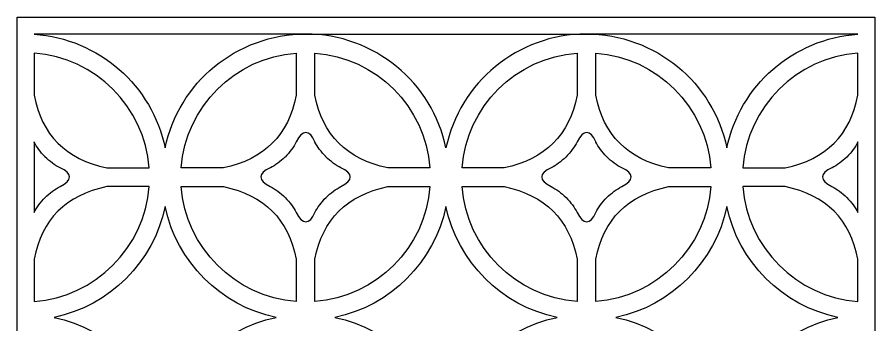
# Model space of a CAD drawing. Header units: centimetres. Extents: x -9.2 to 8.7, y -9.7 to 7.
# Drawn here: x 0.39 to 8.7, y 4.05 to 7.03 of the extents above; entities that cross this region are included whole.
import ezdxf

# ---------------------------------------------------------------- set-up
doc = ezdxf.new("R2010")
doc.units = ezdxf.units.CM
doc.header["$MEASUREMENT"] = 0
doc.layers.add('layer 1', color=7, linetype='Continuous')

msp = doc.modelspace()

# ---------------------------------------------------------------- linework, layer by layer
at = {"layer": 'layer 1', "color": 242}
for points, knots in [([(8.70075, -9.60645), (8.70075, -9.60645), (8.70075, -9.51971), (8.70075, -9.51971), (8.70075, -9.51971), (8.70075, -9.51971), (8.70075, 6.87086), (8.70075, 6.87086), (8.70075, 6.87086), (8.70075, 6.87086), (8.70075, 7.03482), (8.70075, 7.03482), (8.70075, 7.03482), (8.70075, 7.03482), (8.53679, 7.03482), (8.53679, 7.03482), (8.53679, 7.03482), (8.53679, 7.03482), (0.55067, 7.03482), (0.55067, 7.03482), (0.55067, 7.03482), (0.55067, 7.03482), (0.38671, 7.03482), (0.38671, 7.03482), (0.38671, 7.03482), (0.38671, 7.03482), (0.38671, -9.68367), (0.38671, -9.68367), (0.38671, -9.68367), (0.38671, -9.68367), (0.55067, -9.68367), (0.55067, -9.68367), (0.55067, -9.68367), (0.55067, -9.68367), (8.70075, -9.68367), (8.70075, -9.68367), (8.70075, -9.68367), (8.70075, -9.68367), (8.70075, -9.60645), (8.70075, -9.60645)], [0, 0, 0, 0, 0.0909091, 0.0909091, 0.0909091, 0.0909091, 0.1818182, 0.1818182, 0.1818182, 0.1818182, 0.2727273, 0.2727273, 0.2727273, 0.2727273, 0.3636364, 0.3636364, 0.3636364, 0.3636364, 0.4545455, 0.4545455, 0.4545455, 0.4545455, 0.5454545, 0.5454545, 0.5454545, 0.5454545, 0.6363636, 0.6363636, 0.6363636, 0.6363636, 0.7272727, 0.7272727, 0.7272727, 0.7272727, 0.8181818, 0.8181818, 0.8181818, 0.8181818, 1, 1, 1, 1]), ([(8.53679, 6.87086), (8.53679, 6.87086), (8.53679, 6.86791), (8.53679, 6.86791), (8.53679, 6.86791), (7.90717, 6.82733), (7.39154, 6.36746), (7.26626, 5.7647), (7.26626, 5.7647), (7.13502, 6.39618), (6.57534, 6.87086), (5.90499, 6.87086), (5.90499, 6.87086), (5.90499, 6.87086), (3.18245, 6.87086), (3.18245, 6.87086), (3.18245, 6.87086), (2.51211, 6.87086), (1.95243, 6.39618), (1.82119, 5.7647), (1.82119, 5.7647), (1.69591, 6.36745), (1.18029, 6.82732), (0.55067, 6.86791), (0.55067, 6.86791), (0.55067, 6.86791), (0.55067, 6.87086), (0.55067, 6.87086), (0.55067, 6.87086), (0.55067, 6.87086), (3.18245, 6.87086), (3.18245, 6.87086), (3.18245, 6.87086), (3.8528, 6.87086), (4.41248, 6.39617), (4.54372, 5.7647), (4.54372, 5.7647), (4.67497, 6.39617), (5.23464, 6.87086), (5.90499, 6.87086), (5.90499, 6.87086), (5.90499, 6.87086), (8.53679, 6.87086), (8.53679, 6.87086)], [0, 0, 0, 0, 0.0833333, 0.0833333, 0.0833333, 0.0833333, 0.1666667, 0.1666667, 0.1666667, 0.1666667, 0.25, 0.25, 0.25, 0.25, 0.3333333, 0.3333333, 0.3333333, 0.3333333, 0.4166667, 0.4166667, 0.4166667, 0.4166667, 0.5, 0.5, 0.5, 0.5, 0.5833333, 0.5833333, 0.5833333, 0.5833333, 0.6666667, 0.6666667, 0.6666667, 0.6666667, 0.75, 0.75, 0.75, 0.75, 0.8333333, 0.8333333, 0.8333333, 0.8333333, 1, 1, 1, 1]), ([(0.55067, 6.68596), (1.14587, 6.64172), (1.62121, 6.16639), (1.66542, 5.57121), (1.66542, 5.57121), (1.66542, 5.57121), (1.2561, 5.57121), (1.2561, 5.57121), (1.2561, 5.57121), (0.8593, 5.65561), (0.62417, 5.89073), (0.55067, 6.27664), (0.55067, 6.27664), (0.55067, 6.27664), (0.55067, 6.68596), (0.55067, 6.68596)], [0, 0, 0, 0, 0.2, 0.2, 0.2, 0.2, 0.4, 0.4, 0.4, 0.4, 0.6, 0.6, 0.6, 0.6, 1, 1, 1, 1]), ([(1.97698, 5.57121), (1.97698, 5.57121), (2.38629, 5.57121), (2.38629, 5.57121), (2.38629, 5.57121), (2.78308, 5.65561), (3.01822, 5.89073), (3.09171, 6.27664), (3.09171, 6.27664), (3.09171, 6.27664), (3.09171, 6.68596), (3.09171, 6.68596), (3.09171, 6.68596), (2.49653, 6.64172), (2.02119, 6.16639), (1.97698, 5.57121)], [0, 0, 0, 0, 0.2, 0.2, 0.2, 0.2, 0.4, 0.4, 0.4, 0.4, 0.6, 0.6, 0.6, 0.6, 1, 1, 1, 1]), ([(3.27321, 6.68596), (3.27321, 6.68596), (3.27321, 6.27664), (3.27321, 6.27664), (3.27321, 6.27664), (3.34671, 5.89073), (3.58184, 5.65561), (3.97864, 5.57121), (3.97864, 5.57121), (3.97864, 5.57121), (4.38796, 5.57121), (4.38796, 5.57121), (4.38796, 5.57121), (4.34375, 6.16639), (3.8684, 6.64172), (3.27321, 6.68596)], [0, 0, 0, 0, 0.2, 0.2, 0.2, 0.2, 0.4, 0.4, 0.4, 0.4, 0.6, 0.6, 0.6, 0.6, 1, 1, 1, 1]), ([(4.69952, 5.57121), (4.69952, 5.57121), (5.10883, 5.57121), (5.10883, 5.57121), (5.10883, 5.57121), (5.50562, 5.65561), (5.74076, 5.89073), (5.81425, 6.27664), (5.81425, 6.27664), (5.81425, 6.27664), (5.81425, 6.68596), (5.81425, 6.68596), (5.81425, 6.68596), (5.21907, 6.64172), (4.74373, 6.16639), (4.69952, 5.57121)], [0, 0, 0, 0, 0.2, 0.2, 0.2, 0.2, 0.4, 0.4, 0.4, 0.4, 0.6, 0.6, 0.6, 0.6, 1, 1, 1, 1]), ([(5.99575, 6.68596), (5.99575, 6.68596), (5.99575, 6.27664), (5.99575, 6.27664), (5.99575, 6.27664), (6.06925, 5.89073), (6.30438, 5.65561), (6.70118, 5.57121), (6.70118, 5.57121), (6.70118, 5.57121), (7.1105, 5.57121), (7.1105, 5.57121), (7.1105, 5.57121), (7.06629, 6.16639), (6.59095, 6.64172), (5.99575, 6.68596)], [0, 0, 0, 0, 0.2, 0.2, 0.2, 0.2, 0.4, 0.4, 0.4, 0.4, 0.6, 0.6, 0.6, 0.6, 1, 1, 1, 1]), ([(8.53679, 6.27664), (8.4633, 5.89073), (8.22816, 5.65561), (7.83137, 5.57121), (7.83137, 5.57121), (7.83137, 5.57121), (7.42206, 5.57121), (7.42206, 5.57121), (7.42206, 5.57121), (7.46627, 6.16639), (7.94161, 6.64172), (8.53679, 6.68596), (8.53679, 6.68596), (8.53679, 6.68596), (8.53679, 6.27664), (8.53679, 6.27664)], [0, 0, 0, 0, 0.2, 0.2, 0.2, 0.2, 0.4, 0.4, 0.4, 0.4, 0.6, 0.6, 0.6, 0.6, 1, 1, 1, 1]), ([(3.09171, 5.82288), (3.14908, 5.94385), (3.22379, 5.94417), (3.27321, 5.82288), (3.27321, 5.82288), (3.27321, 5.82288), (3.27323, 5.82285), (3.27323, 5.82285), (3.27323, 5.82285), (3.27323, 5.82285), (3.27323, 5.82288), (3.27323, 5.82288), (3.27323, 5.82288), (3.27323, 5.82288), (3.27374, 5.82184), (3.27374, 5.82184), (3.27374, 5.82184), (3.2976, 5.77479), (3.33441, 5.72481), (3.37812, 5.68034), (3.37812, 5.68034), (3.37812, 5.68034), (3.37814, 5.68031), (3.37814, 5.68031), (3.37814, 5.68031), (3.37814, 5.68031), (3.37882, 5.67963), (3.37882, 5.67963), (3.37882, 5.67963), (3.4245, 5.63409), (3.47632, 5.59568), (3.5249, 5.57123), (3.5249, 5.57123), (3.64619, 5.5218), (3.64587, 5.44709), (3.5249, 5.38972), (3.5249, 5.38972), (3.5249, 5.38972), (3.5249, 5.38971), (3.5249, 5.38971), (3.5249, 5.38971), (3.5249, 5.38971), (3.52487, 5.3897), (3.52487, 5.3897), (3.52487, 5.3897), (3.52487, 5.3897), (3.52488, 5.3897), (3.52488, 5.3897), (3.52488, 5.3897), (3.47703, 5.36551), (3.4259, 5.32786), (3.38066, 5.28317), (3.38066, 5.28317), (3.33553, 5.23771), (3.29754, 5.18629), (3.27324, 5.13804), (3.27324, 5.13804), (3.22381, 5.01675), (3.14911, 5.01707), (3.09174, 5.13804), (3.09174, 5.13804), (3.09174, 5.13804), (3.09173, 5.13804), (3.09173, 5.13804), (3.09173, 5.13804), (3.09173, 5.13804), (3.09171, 5.13807), (3.09171, 5.13807), (3.09171, 5.13807), (3.09171, 5.13807), (3.09171, 5.13805), (3.09171, 5.13805), (3.09171, 5.13805), (3.06753, 5.18591), (3.02988, 5.23704), (2.98518, 5.28227), (2.98518, 5.28227), (2.93973, 5.32741), (2.88831, 5.3654), (2.84006, 5.3897), (2.84006, 5.3897), (2.71909, 5.44706), (2.71877, 5.52177), (2.84006, 5.57119), (2.84006, 5.57119), (2.84006, 5.57119), (2.84009, 5.57121), (2.84009, 5.57121), (2.84009, 5.57121), (2.84009, 5.57121), (2.84006, 5.57121), (2.84006, 5.57121), (2.84006, 5.57121), (2.84006, 5.57121), (2.84109, 5.57171), (2.84109, 5.57171), (2.84109, 5.57171), (2.88814, 5.59555), (2.93811, 5.63239), (2.98261, 5.67612), (2.98261, 5.67612), (2.98261, 5.67612), (2.98269, 5.67618), (2.98269, 5.67618), (2.98269, 5.67618), (2.98269, 5.67618), (2.98334, 5.67684), (2.98334, 5.67684), (2.98334, 5.67684), (3.02891, 5.72254), (3.06725, 5.7743), (3.09171, 5.82288)], [0, 0, 0, 0, 0.0344828, 0.0344828, 0.0344828, 0.0344828, 0.0689655, 0.0689655, 0.0689655, 0.0689655, 0.1034483, 0.1034483, 0.1034483, 0.1034483, 0.137931, 0.137931, 0.137931, 0.137931, 0.1724138, 0.1724138, 0.1724138, 0.1724138, 0.2068966, 0.2068966, 0.2068966, 0.2068966, 0.2413793, 0.2413793, 0.2413793, 0.2413793, 0.2758621, 0.2758621, 0.2758621, 0.2758621, 0.3103448, 0.3103448, 0.3103448, 0.3103448, 0.3448276, 0.3448276, 0.3448276, 0.3448276, 0.3793103, 0.3793103, 0.3793103, 0.3793103, 0.4137931, 0.4137931, 0.4137931, 0.4137931, 0.4482759, 0.4482759, 0.4482759, 0.4482759, 0.4827586, 0.4827586, 0.4827586, 0.4827586, 0.5172414, 0.5172414, 0.5172414, 0.5172414, 0.5517241, 0.5517241, 0.5517241, 0.5517241, 0.5862069, 0.5862069, 0.5862069, 0.5862069, 0.6206897, 0.6206897, 0.6206897, 0.6206897, 0.6551724, 0.6551724, 0.6551724, 0.6551724, 0.6896552, 0.6896552, 0.6896552, 0.6896552, 0.7241379, 0.7241379, 0.7241379, 0.7241379, 0.7586207, 0.7586207, 0.7586207, 0.7586207, 0.7931034, 0.7931034, 0.7931034, 0.7931034, 0.8275862, 0.8275862, 0.8275862, 0.8275862, 0.862069, 0.862069, 0.862069, 0.862069, 0.8965517, 0.8965517, 0.8965517, 0.8965517, 0.9310345, 0.9310345, 0.9310345, 0.9310345, 1, 1, 1, 1]), ([(5.81425, 5.82288), (5.87162, 5.94385), (5.94632, 5.94417), (5.99575, 5.82288), (5.99575, 5.82288), (5.99575, 5.82288), (5.99577, 5.82285), (5.99577, 5.82285), (5.99577, 5.82285), (5.99577, 5.82285), (5.99577, 5.82288), (5.99577, 5.82288), (5.99577, 5.82288), (5.99577, 5.82288), (5.99628, 5.82184), (5.99628, 5.82184), (5.99628, 5.82184), (6.02013, 5.77479), (6.05695, 5.72481), (6.10066, 5.68034), (6.10066, 5.68034), (6.10066, 5.68034), (6.10068, 5.68031), (6.10068, 5.68031), (6.10068, 5.68031), (6.10068, 5.68031), (6.10136, 5.67963), (6.10136, 5.67963), (6.10136, 5.67963), (6.14703, 5.63409), (6.19885, 5.59568), (6.24744, 5.57123), (6.24744, 5.57123), (6.36873, 5.5218), (6.36841, 5.44709), (6.24744, 5.38972), (6.24744, 5.38972), (6.24744, 5.38972), (6.24744, 5.38971), (6.24744, 5.38971), (6.24744, 5.38971), (6.24744, 5.38971), (6.24741, 5.3897), (6.24741, 5.3897), (6.24741, 5.3897), (6.24741, 5.3897), (6.24742, 5.3897), (6.24742, 5.3897), (6.24742, 5.3897), (6.19957, 5.36551), (6.14844, 5.32786), (6.10321, 5.28317), (6.10321, 5.28317), (6.05806, 5.23771), (6.02007, 5.18629), (5.99578, 5.13804), (5.99578, 5.13804), (5.94635, 5.01675), (5.87165, 5.01707), (5.81428, 5.13804), (5.81428, 5.13804), (5.81428, 5.13804), (5.81427, 5.13804), (5.81427, 5.13804), (5.81427, 5.13804), (5.81427, 5.13804), (5.81425, 5.13807), (5.81425, 5.13807), (5.81425, 5.13807), (5.81425, 5.13807), (5.81425, 5.13805), (5.81425, 5.13805), (5.81425, 5.13805), (5.79007, 5.18591), (5.75242, 5.23704), (5.70772, 5.28227), (5.70772, 5.28227), (5.66227, 5.32741), (5.61085, 5.3654), (5.56259, 5.3897), (5.56259, 5.3897), (5.44163, 5.44706), (5.44131, 5.52177), (5.56259, 5.57119), (5.56259, 5.57119), (5.56259, 5.57119), (5.56263, 5.57121), (5.56263, 5.57121), (5.56263, 5.57121), (5.56263, 5.57121), (5.56259, 5.57121), (5.56259, 5.57121), (5.56259, 5.57121), (5.56259, 5.57121), (5.56362, 5.57171), (5.56362, 5.57171), (5.56362, 5.57171), (5.61068, 5.59555), (5.66066, 5.63239), (5.70516, 5.67612), (5.70516, 5.67612), (5.70516, 5.67612), (5.70523, 5.67618), (5.70523, 5.67618), (5.70523, 5.67618), (5.70523, 5.67618), (5.70588, 5.67684), (5.70588, 5.67684), (5.70588, 5.67684), (5.75145, 5.72254), (5.78979, 5.7743), (5.81425, 5.82288)], [0, 0, 0, 0, 0.0344828, 0.0344828, 0.0344828, 0.0344828, 0.0689655, 0.0689655, 0.0689655, 0.0689655, 0.1034483, 0.1034483, 0.1034483, 0.1034483, 0.137931, 0.137931, 0.137931, 0.137931, 0.1724138, 0.1724138, 0.1724138, 0.1724138, 0.2068966, 0.2068966, 0.2068966, 0.2068966, 0.2413793, 0.2413793, 0.2413793, 0.2413793, 0.2758621, 0.2758621, 0.2758621, 0.2758621, 0.3103448, 0.3103448, 0.3103448, 0.3103448, 0.3448276, 0.3448276, 0.3448276, 0.3448276, 0.3793103, 0.3793103, 0.3793103, 0.3793103, 0.4137931, 0.4137931, 0.4137931, 0.4137931, 0.4482759, 0.4482759, 0.4482759, 0.4482759, 0.4827586, 0.4827586, 0.4827586, 0.4827586, 0.5172414, 0.5172414, 0.5172414, 0.5172414, 0.5517241, 0.5517241, 0.5517241, 0.5517241, 0.5862069, 0.5862069, 0.5862069, 0.5862069, 0.6206897, 0.6206897, 0.6206897, 0.6206897, 0.6551724, 0.6551724, 0.6551724, 0.6551724, 0.6896552, 0.6896552, 0.6896552, 0.6896552, 0.7241379, 0.7241379, 0.7241379, 0.7241379, 0.7586207, 0.7586207, 0.7586207, 0.7586207, 0.7931034, 0.7931034, 0.7931034, 0.7931034, 0.8275862, 0.8275862, 0.8275862, 0.8275862, 0.862069, 0.862069, 0.862069, 0.862069, 0.8965517, 0.8965517, 0.8965517, 0.8965517, 0.9310345, 0.9310345, 0.9310345, 0.9310345, 1, 1, 1, 1]), ([(0.55067, 5.82288), (0.55067, 5.82288), (0.55069, 5.82285), (0.55069, 5.82285), (0.55069, 5.82285), (0.55069, 5.82285), (0.55069, 5.82288), (0.55069, 5.82288), (0.55069, 5.82288), (0.55069, 5.82288), (0.55121, 5.82184), (0.55121, 5.82184), (0.55121, 5.82184), (0.57506, 5.77479), (0.61187, 5.72481), (0.65558, 5.68034), (0.65558, 5.68034), (0.65558, 5.68034), (0.6556, 5.68031), (0.6556, 5.68031), (0.6556, 5.68031), (0.6556, 5.68031), (0.65628, 5.67963), (0.65628, 5.67963), (0.65628, 5.67963), (0.70195, 5.63409), (0.75378, 5.59568), (0.80236, 5.57123), (0.80236, 5.57123), (0.92364, 5.5218), (0.92333, 5.44709), (0.80236, 5.38972), (0.80236, 5.38972), (0.80236, 5.38972), (0.80236, 5.38971), (0.80236, 5.38971), (0.80236, 5.38971), (0.80236, 5.38971), (0.80233, 5.3897), (0.80233, 5.3897), (0.80233, 5.3897), (0.80233, 5.3897), (0.80234, 5.3897), (0.80234, 5.3897), (0.80234, 5.3897), (0.75449, 5.36551), (0.70336, 5.32786), (0.65812, 5.28317), (0.65812, 5.28317), (0.61299, 5.23771), (0.575, 5.18629), (0.5507, 5.13804), (0.5507, 5.13804), (0.5507, 5.13804), (0.55067, 5.13796), (0.55067, 5.13796), (0.55067, 5.13796), (0.55067, 5.13796), (0.55067, 5.82288), (0.55067, 5.82288)], [0, 0, 0, 0, 0.0625, 0.0625, 0.0625, 0.0625, 0.125, 0.125, 0.125, 0.125, 0.1875, 0.1875, 0.1875, 0.1875, 0.25, 0.25, 0.25, 0.25, 0.3125, 0.3125, 0.3125, 0.3125, 0.375, 0.375, 0.375, 0.375, 0.4375, 0.4375, 0.4375, 0.4375, 0.5, 0.5, 0.5, 0.5, 0.5625, 0.5625, 0.5625, 0.5625, 0.625, 0.625, 0.625, 0.625, 0.6875, 0.6875, 0.6875, 0.6875, 0.75, 0.75, 0.75, 0.75, 0.8125, 0.8125, 0.8125, 0.8125, 0.875, 0.875, 0.875, 0.875, 1, 1, 1, 1]), ([(8.53679, 5.13805), (8.5126, 5.18591), (8.47496, 5.23704), (8.43026, 5.28227), (8.43026, 5.28227), (8.38481, 5.32741), (8.33338, 5.3654), (8.28514, 5.3897), (8.28514, 5.3897), (8.16417, 5.44706), (8.16385, 5.52177), (8.28514, 5.57119), (8.28514, 5.57119), (8.28514, 5.57119), (8.28516, 5.57121), (8.28516, 5.57121), (8.28516, 5.57121), (8.28516, 5.57121), (8.28514, 5.57121), (8.28514, 5.57121), (8.28514, 5.57121), (8.28514, 5.57121), (8.28616, 5.57171), (8.28616, 5.57171), (8.28616, 5.57171), (8.33322, 5.59555), (8.38319, 5.63239), (8.42769, 5.67612), (8.42769, 5.67612), (8.42769, 5.67612), (8.42777, 5.67618), (8.42777, 5.67618), (8.42777, 5.67618), (8.42777, 5.67618), (8.42842, 5.67684), (8.42842, 5.67684), (8.42842, 5.67684), (8.47399, 5.72254), (8.51233, 5.7743), (8.53679, 5.82288), (8.53679, 5.82288), (8.53679, 5.82288), (8.53679, 5.13805), (8.53679, 5.13805)], [0, 0, 0, 0, 0.0833333, 0.0833333, 0.0833333, 0.0833333, 0.1666667, 0.1666667, 0.1666667, 0.1666667, 0.25, 0.25, 0.25, 0.25, 0.3333333, 0.3333333, 0.3333333, 0.3333333, 0.4166667, 0.4166667, 0.4166667, 0.4166667, 0.5, 0.5, 0.5, 0.5, 0.5833333, 0.5833333, 0.5833333, 0.5833333, 0.6666667, 0.6666667, 0.6666667, 0.6666667, 0.75, 0.75, 0.75, 0.75, 0.8333333, 0.8333333, 0.8333333, 0.8333333, 1, 1, 1, 1]), ([(0.55067, 4.6843), (0.62417, 5.07019), (0.85928, 5.3053), (1.25602, 5.38971), (1.25602, 5.38971), (1.25602, 5.38971), (1.66543, 5.38971), (1.66543, 5.38971), (1.66543, 5.38971), (1.62124, 4.7945), (1.14588, 4.31913), (0.55067, 4.27492), (0.55067, 4.27492), (0.55067, 4.27492), (0.55067, 4.6843), (0.55067, 4.6843)], [0, 0, 0, 0, 0.2, 0.2, 0.2, 0.2, 0.4, 0.4, 0.4, 0.4, 0.6, 0.6, 0.6, 0.6, 1, 1, 1, 1]), ([(3.09171, 4.6843), (3.01822, 5.07019), (2.78311, 5.3053), (2.38636, 5.38971), (2.38636, 5.38971), (2.38636, 5.38971), (1.97697, 5.38971), (1.97697, 5.38971), (1.97697, 5.38971), (2.02116, 4.7945), (2.49652, 4.31913), (3.09171, 4.27492), (3.09171, 4.27492), (3.09171, 4.27492), (3.09171, 4.6843), (3.09171, 4.6843)], [0, 0, 0, 0, 0.2, 0.2, 0.2, 0.2, 0.4, 0.4, 0.4, 0.4, 0.6, 0.6, 0.6, 0.6, 1, 1, 1, 1]), ([(4.38797, 5.38971), (4.38797, 5.38971), (3.97856, 5.38971), (3.97856, 5.38971), (3.97856, 5.38971), (3.58181, 5.3053), (3.34671, 5.07019), (3.27321, 4.6843), (3.27321, 4.6843), (3.27321, 4.6843), (3.27321, 4.27492), (3.27321, 4.27492), (3.27321, 4.27492), (3.86842, 4.31913), (4.34377, 4.7945), (4.38797, 5.38971)], [0, 0, 0, 0, 0.2, 0.2, 0.2, 0.2, 0.4, 0.4, 0.4, 0.4, 0.6, 0.6, 0.6, 0.6, 1, 1, 1, 1]), ([(5.81425, 4.6843), (5.74076, 5.07019), (5.50565, 5.3053), (5.1089, 5.38971), (5.1089, 5.38971), (5.1089, 5.38971), (4.69951, 5.38971), (4.69951, 5.38971), (4.69951, 5.38971), (4.7437, 4.7945), (5.21906, 4.31913), (5.81425, 4.27492), (5.81425, 4.27492), (5.81425, 4.27492), (5.81425, 4.6843), (5.81425, 4.6843)], [0, 0, 0, 0, 0.2, 0.2, 0.2, 0.2, 0.4, 0.4, 0.4, 0.4, 0.6, 0.6, 0.6, 0.6, 1, 1, 1, 1]), ([(7.11051, 5.38971), (7.11051, 5.38971), (6.70111, 5.38971), (6.70111, 5.38971), (6.70111, 5.38971), (6.30435, 5.3053), (6.06925, 5.07019), (5.99575, 4.6843), (5.99575, 4.6843), (5.99575, 4.6843), (5.99575, 4.27492), (5.99575, 4.27492), (5.99575, 4.27492), (6.59096, 4.31913), (7.06631, 4.7945), (7.11051, 5.38971)], [0, 0, 0, 0, 0.2, 0.2, 0.2, 0.2, 0.4, 0.4, 0.4, 0.4, 0.6, 0.6, 0.6, 0.6, 1, 1, 1, 1]), ([(8.53679, 4.27492), (7.9416, 4.31913), (7.46624, 4.7945), (7.42205, 5.38971), (7.42205, 5.38971), (7.42205, 5.38971), (7.83144, 5.38971), (7.83144, 5.38971), (7.83144, 5.38971), (8.22819, 5.3053), (8.4633, 5.07019), (8.53679, 4.6843), (8.53679, 4.6843), (8.53679, 4.6843), (8.53679, 4.27492), (8.53679, 4.27492)], [0, 0, 0, 0, 0.2, 0.2, 0.2, 0.2, 0.4, 0.4, 0.4, 0.4, 0.6, 0.6, 0.6, 0.6, 1, 1, 1, 1]), ([(1.8212, 5.19627), (1.93335, 4.65653), (2.35848, 4.23136), (2.89821, 4.11918), (2.89821, 4.11918), (2.35848, 4.00701), (1.93336, 3.58182), (1.8212, 3.0421), (1.8212, 3.0421), (1.70905, 3.58186), (1.28385, 4.007), (0.74409, 4.11917), (0.74409, 4.11917), (1.28386, 4.23132), (1.70904, 4.6565), (1.8212, 5.19627)], [0, 0, 0, 0, 0.2, 0.2, 0.2, 0.2, 0.4, 0.4, 0.4, 0.4, 0.6, 0.6, 0.6, 0.6, 1, 1, 1, 1]), ([(5.62081, 4.11917), (5.08105, 4.007), (4.65586, 3.58186), (4.54371, 3.04209), (4.54371, 3.04209), (4.43155, 3.58182), (4.00643, 4.00701), (3.46668, 4.11918), (3.46668, 4.11918), (4.00643, 4.23136), (4.43155, 4.65654), (4.54371, 5.19628), (4.54371, 5.19628), (4.65586, 4.65651), (5.08104, 4.23132), (5.62081, 4.11917)], [0, 0, 0, 0, 0.2, 0.2, 0.2, 0.2, 0.4, 0.4, 0.4, 0.4, 0.6, 0.6, 0.6, 0.6, 1, 1, 1, 1]), ([(8.34335, 4.11917), (7.8036, 4.007), (7.3784, 3.58186), (7.26625, 3.0421), (7.26625, 3.0421), (7.15409, 3.58182), (6.72897, 4.00701), (6.18923, 4.11918), (6.18923, 4.11918), (6.72897, 4.23136), (7.15409, 4.65653), (7.26625, 5.19627), (7.26625, 5.19627), (7.37841, 4.65651), (7.80358, 4.23132), (8.34335, 4.11917)], [0, 0, 0, 0, 0.2, 0.2, 0.2, 0.2, 0.4, 0.4, 0.4, 0.4, 0.6, 0.6, 0.6, 0.6, 1, 1, 1, 1])]:
    msp.add_open_spline(points, degree=3, knots=knots, dxfattribs=at)

doc.saveas('drawing.dxf')
